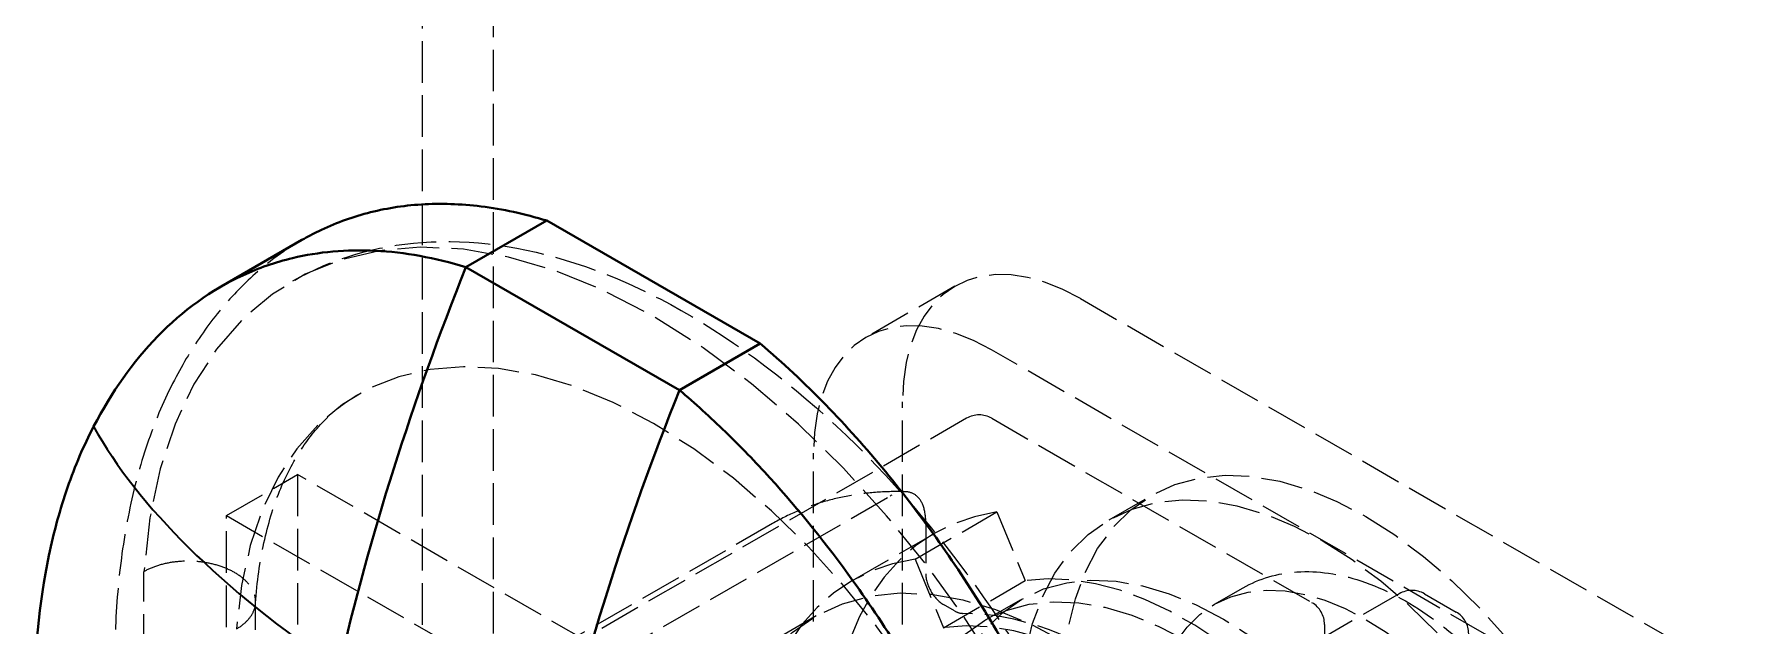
# Model space of a CAD drawing. Header units: millimetres. Extents: x 0 to 2378, y 0 to 1682.
# Drawn here: x 2168.71 to 2182.23, y 1457.29 to 1462 of the extents above; entities that cross this region are included whole.
import ezdxf

# ---------------------------------------------------------------- set-up
doc = ezdxf.new("R2010")
doc.units = ezdxf.units.MM
doc.header["$LTSCALE"] = 2
doc.linetypes.add('DASHED', pattern=[0.2067, 0.1654, -0.0413])
for name, color, linetype, lineweight, true_color in [('가려진 것(ISO)', 2, 'DASHED', 18, 0xffff00), ('가시적인 것(ISO)', 3, 'Continuous', 40, 0x00ff00), ('가시적인 좁은 것(ISO)', 3, 'Continuous', 35, 0x00ff00)]:
    doc.layers.add(name, color=color, linetype=linetype, lineweight=lineweight, true_color=true_color)

msp = doc.modelspace()

# ---------------------------------------------------------------- linework, layer by layer
at = {"layer": '가려진 것(ISO)'}
for p, q in [((2172.3566, 1430.0937), (2172.3566, 1472.6061)), ((2171.7909, 1472.2804), (2171.7909, 1429.7679)), ((2176.0252, 1459.9927), (2175.3181, 1459.5855)), ((2177.0233, 1459.8946), (2184.3208, 1455.6923)), ((2183.6137, 1455.2851), (2176.3162, 1459.4874)), ((2175.6091, 1455.1497), (2175.6091, 1459.0739)), ((2176.1175, 1458.9438), (2172.2567, 1456.7205)), ((2176.3172, 1458.9438), (2178.8627, 1457.4779)), ((2174.902, 1454.7425), (2174.902, 1458.6667)), ((2170.2352, 1458.1699), (2170.8009, 1458.4957)), ((2170.8009, 1458.4957), (2170.8009, 1427.1019)), ((2177.5891, 1454.5866), (2170.8009, 1458.4957)), ((2172.2151, 1456.4277), (2175.5102, 1458.3252)), ((2177.2501, 1458.1362), (2177.5895, 1458.3316)), ((2175.7085, 1457.8245), (2176.359, 1458.1991)), ((2176.359, 1458.1991), (2176.5838, 1457.6536)), ((2170.2352, 1454.6999), (2170.2352, 1458.1699)), ((2170.2352, 1458.1699), (2177.0235, 1454.2609)), ((2174.5744, 1458.1062), (2171.2792, 1456.2087)), ((2175.7931, 1458.1231), (2175.7931, 1457.708)), ((2175.2112, 1457.6544), (2175.8617, 1458.029)), ((2175.7085, 1457.8245), (2175.9333, 1457.279)), ((2169.579, 1428.6239), (2169.579, 1457.7244)), ((2175.9333, 1457.279), (2176.5838, 1457.6536)), ((2176.2609, 1457.3358), (2176.5579, 1457.5068)), ((2178.0885, 1457.465), (2178.3148, 1457.5953)), ((2179.5564, 1457.5487), (2178.9907, 1457.2229)), ((2179.756, 1457.5487), (2180.0083, 1457.4034)), ((2174.9217, 1457.3723), (2169.9822, 1454.5278)), ((2170.4667, 1428.3992), (2170.4667, 1457.4858)), ((2176.0225, 1457.4124), (2175.9345, 1457.463)), ((2178.9629, 1457.3046), (2178.9629, 1456.3235))]:
    msp.add_line(p, q, dxfattribs=at)
for centre, start, end in [((2176.2174, 1458.7705), 60.06401, 119.93599), ((2179.6562, 1457.3754), 60.06401, 119.93599), ((2178.7629, 1457.3046), 0, 60.06401), ((2179.9085, 1457.2301), 0, 60.06401)]:
    msp.add_arc(centre, 0.2, start, end, dxfattribs=at)
for centre, major_axis, start_param, end_param in [((2173.6293, 1455.0582), (-2.8657, 4.9764), 4.0000824, 6.9993593), ((2177.0233, 1458.2595), (-0.9981, 1.7332), 5.4997209, 7.0705172), ((2176.3162, 1457.8524), (-0.9981, 1.7332), 5.4997209, 7.0705172), ((2173.6293, 1455.0582), (-2.3467, 4.0751), 4.007562, 6.9918797), ((2177.8578, 1454.5627), (1.9961, -3.4663), 2.9166336, 6.5120118), ((2177.2073, 1454.1881), (1.9961, -3.4663), 2.9166336, 6.5120118), ((2177.8578, 1454.5627), (-1.6967, 2.9464), 3.3704192, 6.0582262), ((2175.9345, 1457.6266), (0.0998, -0.1733), 3.9289245, 5.4997209), ((2177.2073, 1454.1881), (-1.6967, 2.9464), 3.3704192, 6.0582262), ((2176.0225, 1457.5759), (0.0998, -0.1733), 5.4997209, 5.9684047), ((2177.2073, 1454.1881), (-1.7513, 3.0411), 5.031037, 5.9684047)]:
    msp.add_ellipse(centre, major_axis=major_axis, ratio=0.5780931, start_param=start_param, end_param=end_param, dxfattribs=at)
for centre, major_axis in [((2179.2862, 1455.3852), (1.6967, -2.9464)), ((2178.9468, 1455.1898), (1.6967, -2.9464)), ((2176.8679, 1453.9926), (1.9462, -3.3797)), ((2178.1548, 1454.7337), (1.5969, -2.7731)), ((2177.8578, 1454.5627), (1.5969, -2.7731)), ((2179.2862, 1455.3852), (1.1977, -2.0798))]:
    msp.add_ellipse(centre, major_axis=major_axis, ratio=0.5780931, dxfattribs=at)
for points, knots in [([(2170.8353, 1460.3604), (2170.7619, 1460.3181), (2170.5782, 1460.1974), (2170.3095, 1459.9587), (2170.0424, 1459.6311), (2169.8907, 1459.38), (2169.8213, 1459.2471)], [0.55802711, 0.55802711, 0.55802711, 0.55802711, 0.63467196, 0.75644865, 0.87809749, 1, 1, 1, 1]), ([(2170.7636, 1460.0346), (2171.073, 1460.2127), (2171.4242, 1460.3154), (2172.184, 1460.3694), (2172.5946, 1460.3099), (2173.4577, 1460.0302), (2173.9111, 1459.7933), (2174.7958, 1459.167), (2175.2265, 1458.774), (2176.0157, 1457.8798), (2176.3745, 1457.3793), (2176.9887, 1456.3201), (2177.2443, 1455.7617), (2177.6283, 1454.6367), (2177.7564, 1454.0703), (2177.8199, 1453.4426), (2177.8267, 1453.3592), (2177.8317, 1453.2765)], [3.9289245, 3.9289245, 3.9289245, 3.9289245, 4.2022228, 4.2022228, 4.4979342, 4.4979342, 4.8260424, 4.8260424, 5.1614719, 5.1614719, 5.4946202, 5.4946202, 5.8265349, 5.8265349, 6.1596054, 6.1596054, 6.2109834, 6.2109834, 6.2109834, 6.2109834]), ([(2169.8213, 1459.2471), (2169.7436, 1459.0984), (2169.6064, 1458.778), (2169.4581, 1458.2393), (2169.368, 1457.6463), (2169.3478, 1457.2209), (2169.3478, 1457.0016)], [0, 0, 0, 0, 0.246459, 0.4954043, 0.7466081, 1, 1, 1, 1]), ([(2170.4663, 1457.4728), (2170.4782, 1457.6434), (2170.5009, 1457.8042), (2170.5655, 1458.102), (2170.6075, 1458.239), (2170.7073, 1458.4869), (2170.7652, 1458.5977), (2170.8934, 1458.793), (2170.9637, 1458.8776), (2171.1148, 1459.0226), (2171.1957, 1459.0833), (2171.2826, 1459.1333)], [3.21910618, 3.21910618, 3.21910618, 3.21910618, 3.36106985, 3.36106985, 3.50303352, 3.50303352, 3.64499719, 3.64499719, 3.78696086, 3.78696086, 3.92892453, 3.92892453, 3.92892453, 3.92892453]), ([(2175.631, 1458.3602), (2175.5555, 1458.3623), (2175.4806, 1458.3607), (2175.3323, 1458.3501), (2175.259, 1458.341), (2175.1144, 1458.315), (2175.0432, 1458.2981), (2174.9035, 1458.2565), (2174.8351, 1458.2318), (2174.7019, 1458.1747), (2174.6371, 1458.1423), (2174.5744, 1458.1062)], [2.01326264, 2.01326264, 2.01326264, 2.01326264, 2.08146227, 2.08146227, 2.14966189, 2.14966189, 2.21786152, 2.21786152, 2.28606115, 2.28606115, 2.35426078, 2.35426078, 2.35426078, 2.35426078]), ([(2175.7931, 1458.1231), (2175.7931, 1458.1702), (2175.7844, 1458.2207), (2175.7559, 1458.2891), (2175.7319, 1458.3202), (2175.6816, 1458.3532), (2175.647, 1458.3621), (2175.5836, 1458.3577), (2175.544, 1458.3447), (2175.5102, 1458.3252)], [0.47463503, 0.47463503, 0.47463503, 0.47463503, 0.5177997, 0.5177997, 0.55812163, 0.55812163, 0.59579035, 0.59579035, 0.63156744, 0.63156744, 0.63156744, 0.63156744]), ([(2170.3144, 1457.7089), (2170.2826, 1457.7286), (2170.2465, 1457.746), (2170.2074, 1457.7604), (2170.1682, 1457.7747), (2170.126, 1457.7861), (2170.0821, 1457.7941), (2170.0382, 1457.8021), (2169.9927, 1457.8067), (2169.9472, 1457.8077), (2169.9017, 1457.8086), (2169.8561, 1457.806), (2169.8122, 1457.7999), (2169.7682, 1457.7938), (2169.7258, 1457.7842), (2169.6865, 1457.7714), (2169.6472, 1457.7587), (2169.611, 1457.7428), (2169.579, 1457.7244)], [0, 0, 0, 0, 0.1666667, 0.1666667, 0.1666667, 0.3333333, 0.3333333, 0.3333333, 0.5, 0.5, 0.5, 0.6666667, 0.6666667, 0.6666667, 0.8333333, 0.8333333, 0.8333333, 1, 1, 1, 1]), ([(2170.3144, 1457.2692), (2170.3463, 1457.2875), (2170.3741, 1457.3086), (2170.3968, 1457.3315), (2170.4195, 1457.3545), (2170.4371, 1457.3794), (2170.4489, 1457.4054), (2170.4607, 1457.4314), (2170.4667, 1457.4585), (2170.4667, 1457.4857), (2170.4667, 1457.5129), (2170.4607, 1457.5403), (2170.4489, 1457.5668), (2170.4371, 1457.5934), (2170.4195, 1457.6191), (2170.3968, 1457.643), (2170.3741, 1457.667), (2170.3463, 1457.6892), (2170.3144, 1457.7089)], [0, 0, 0, 0, 0.1666667, 0.1666667, 0.1666667, 0.3333333, 0.3333333, 0.3333333, 0.5, 0.5, 0.5, 0.6666667, 0.6666667, 0.6666667, 0.8333333, 0.8333333, 0.8333333, 1, 1, 1, 1]), ([(2178.3148, 1457.5953), (2178.4439, 1457.6697), (2178.5907, 1457.7122), (2178.9086, 1457.7334), (2179.0806, 1457.7076), (2179.4413, 1457.5884), (2179.6304, 1457.4884), (2179.9993, 1457.2251), (2180.1786, 1457.0605), (2180.5075, 1456.686), (2180.6571, 1456.4766), (2180.913, 1456.0335), (2181.0195, 1455.8), (2181.1793, 1455.33), (2181.2326, 1455.0936), (2181.2783, 1454.6388), (2181.2706, 1454.4205), (2181.1888, 1454.0268), (2181.1157, 1453.8501), (2180.9271, 1453.5944), (2180.8261, 1453.5025), (2180.7101, 1453.4357)], [3.9289245, 3.9289245, 3.9289245, 3.9289245, 4.2052532, 4.2052532, 4.5032752, 4.5032752, 4.8312275, 4.8312275, 5.1653932, 5.1653932, 5.4974106, 5.4974106, 5.8283163, 5.8283163, 6.1602978, 6.1602978, 6.4944399, 6.4944399, 6.8224877, 6.8224877, 7.0705172, 7.0705172, 7.0705172, 7.0705172])]:
    msp.add_open_spline(points, degree=3, knots=knots, dxfattribs=at)
at = {"layer": '가시적인 것(ISO)'}
for p, q in [((2172.139, 1460.1445), (2172.7808, 1460.5141)), ((2174.4779, 1459.5369), (2172.7808, 1460.5141)), ((2170.8353, 1460.3604), (2170.1935, 1459.9908)), ((2173.8361, 1459.1673), (2172.139, 1460.1445)), ((2173.8361, 1459.1673), (2174.4779, 1459.5369))]:
    msp.add_line(p, q, dxfattribs=at)
for centre in [(2180.9162, 1459.0918), (2182.6132, 1458.1146)]:
    msp.add_ellipse(centre, major_axis=(-7.2296, -12.5544), ratio=0.5780931, start_param=4.9541074, end_param=5.1961528, dxfattribs=at)
for points, knots in [([(2172.7808, 1460.5141), (2172.6037, 1460.5683), (2172.2617, 1460.6421), (2171.784, 1460.6573), (2171.3519, 1460.5876), (2171.0437, 1460.4729), (2170.8788, 1460.3854), (2170.8353, 1460.3604)], [0, 0, 0, 0, 0.13452685, 0.26387613, 0.38935226, 0.51260479, 0.55802711, 0.55802711, 0.55802711, 0.55802711]), ([(2169.1795, 1458.8775), (2169.3219, 1459.1501), (2169.4917, 1459.3923), (2169.8874, 1459.7991), (2170.1127, 1459.9631), (2170.4904, 1460.1373), (2170.6227, 1460.1834), (2170.9684, 1460.2661), (2171.1887, 1460.2863), (2171.5354, 1460.2691), (2171.6532, 1460.2554), (2171.8934, 1460.212), (2172.0155, 1460.1823), (2172.139, 1460.1445)], [-1.4373876, -1.4373876, -1.4373876, -1.4373876, -1.077998, -1.077998, -0.718291, -0.718291, -0.538642, -0.538642, -0.2691978, -0.2691978, -0.1345178, -0.1345178, -0.000001, -0.000001, -0.000001, -0.000001]), ([(2177.4374, 1454.8613), (2177.3679, 1455.0743), (2177.2158, 1455.5011), (2176.9481, 1456.1376), (2176.6405, 1456.7646), (2176.2929, 1457.3764), (2175.9046, 1457.9676), (2175.4733, 1458.5336), (2174.9965, 1459.0675), (2174.6549, 1459.3871), (2174.4779, 1459.5369)], [0, 0, 0, 0, 0.122059, 0.2440296, 0.3661056, 0.4882651, 0.6113307, 0.7364757, 0.865538, 1, 1, 1, 1]), ([(2173.8361, 1459.1673), (2173.9596, 1459.0628), (2174.0816, 1458.9519), (2174.3218, 1458.7187), (2174.4397, 1458.5966), (2174.7864, 1458.2145), (2175.0066, 1457.9406), (2175.3524, 1457.4598), (2175.4847, 1457.2613), (2175.8624, 1456.652), (2176.0877, 1456.2286), (2176.4834, 1455.366), (2176.6532, 1454.9283), (2176.7956, 1454.4917)], [-1.4345196, -1.4345196, -1.4345196, -1.4345196, -1.3002693, -1.3002693, -1.1658564, -1.1658564, -0.8969451, -0.8969451, -0.7176518, -0.7176518, -0.3586651, -0.3586651, -0.000001, -0.000001, -0.000001, -0.000001]), ([(2168.706, 1456.632), (2168.706, 1457.0646), (2168.7454, 1457.4751), (2168.8638, 1458.0417), (2168.9132, 1458.2223), (2169.0316, 1458.5648), (2169.1007, 1458.7266), (2169.1795, 1458.8775)], [-0.79418282, -0.79418282, -0.79418282, -0.79418282, -0.39706048, -0.39706048, -0.1985164, -0.1985164, -0.000001, -0.000001, -0.000001, -0.000001])]:
    msp.add_open_spline(points, degree=3, knots=knots, dxfattribs=at)
at = {"layer": '가시적인 좁은 것(ISO)'}
msp.add_ellipse((2178.7089, 1457.9352), major_axis=(-9.7772, 2.2646), ratio=0.3795197, start_param=0.3294544, end_param=0.7760115, dxfattribs=at)

doc.saveas('drawing.dxf')
